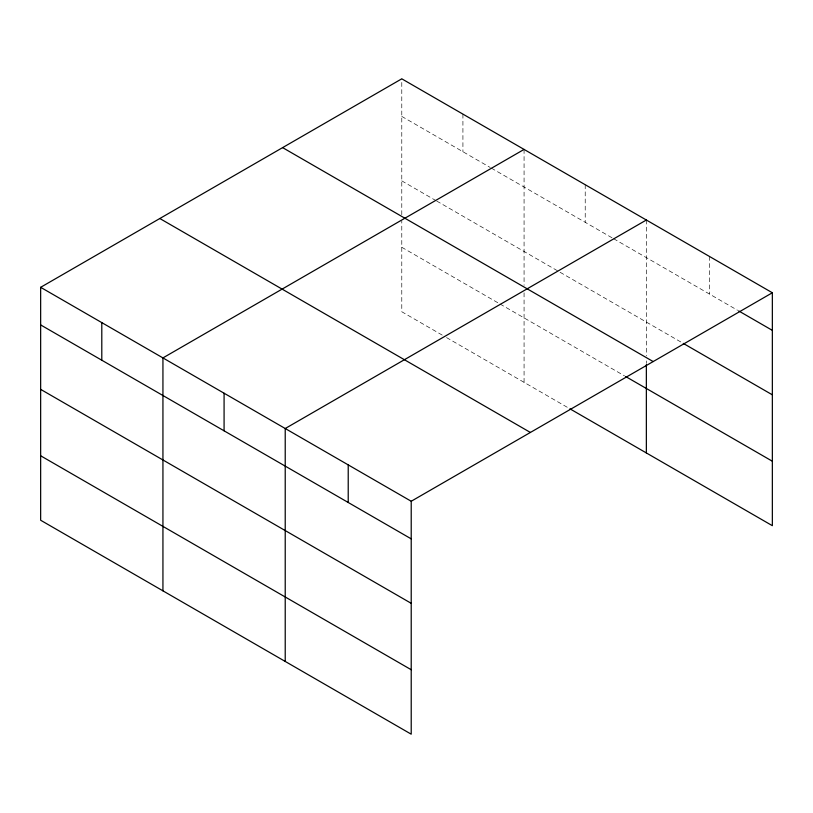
<?xml version="1.0" encoding="UTF-8"?>
<svg xmlns="http://www.w3.org/2000/svg" width="813" height="813" viewBox="0 0 813 813"><rect width="100%" height="100%" fill="white"/><g stroke="black" fill="none" stroke-linecap="round" stroke-linejoin="round"><path stroke-width="0.61" stroke-dasharray="4.07 3.05" d="M401.785 214.703L401.785 78.82M401.785 116.411L490.219 167.478M491.316 168.108L612.514 238.077M613.602 238.707L737.594 310.292M401.785 180.872L435.626 200.415M436.723 201.045L559.009 271.644M560.096 272.274L682.198 342.771M401.785 247.284L498.958 303.391M500.046 304.021L624.516 375.88M442.181 335.068L401.785 311.745L401.785 220.973M446.55 337.588L568.836 408.187M709.353 256.39L709.353 293.991M646.355 220.018L646.355 355.911M646.355 360.921L646.355 363.431M585.218 184.724L585.218 222.315M524.07 149.419L524.07 285.302M524.07 292.822L524.07 382.344M462.922 114.115L462.922 151.716"/><path stroke-width="1.22" d="M569.923 408.817L772.35 525.686L772.35 292.761L401.785 78.82L40.65 287.314L40.65 520.239L411.215 734.18L411.215 501.255L40.65 287.314M524.07 149.419L162.935 357.913L162.935 590.838M646.355 220.018L285.221 428.522L285.221 661.447M411.215 501.255L772.35 292.761M738.682 310.922L772.35 330.363M683.286 343.401L772.35 394.823M282.609 147.62L653.174 361.561M625.614 376.51L772.35 461.225M159.826 218.514L530.391 432.455M40.65 324.915L411.215 538.856M40.65 389.366L411.215 603.317M40.65 455.778L411.215 669.729M646.355 364.681L646.355 452.943M348.218 464.884L348.218 502.485M224.083 393.218L224.083 430.819M101.798 322.619L101.798 360.21"/></g></svg>
